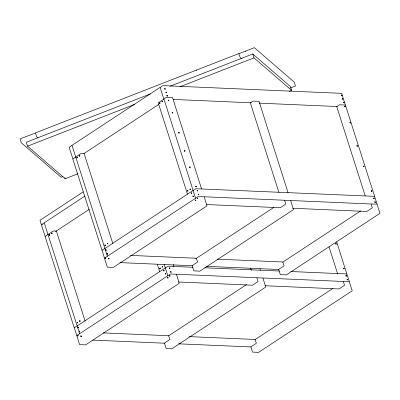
<?xml version="1.0" encoding="UTF-8"?>
<svg xmlns="http://www.w3.org/2000/svg" width="400" height="400" viewBox="0 0 400 400"><rect width="100%" height="100%" fill="white"/><g stroke="black" fill="none" stroke-linecap="round" stroke-linejoin="round"><path stroke-width="0.6" d="M195.6 198.245L193.055 190.585L195.75 188.725L374.615 196.345L341.65 93.355L162.84 85.615L160.17 87.535L163.78 98.89L166.57 97.29L172.54 97.615L201.585 188.98M75.535 157.15L72.85 159.07L101.95 250.245L104.715 248.585M112.85 243.62L84.13 153.63L81.175 153.44L75.725 157.025L104.905 248.46L192.93 190.58M47.795 234.625L45.11 236.545L74.21 327.72L76.975 326.055M85.11 321.095L56.39 231.105L53.435 230.915L47.985 234.5L77.165 325.935L165.19 268.055M163.935 99.025L193.115 190.46M102.085 250.315L104.43 258.03M104.905 248.46L107.39 256.245M74.345 327.79L76.83 335.575L170.495 273.985L176.465 274.31L179.23 283.325L85.565 344.91L79.59 344.59L76.83 335.575M77.165 325.935L79.65 333.72M192.93 267.28L168.01 266.2L165.32 268.06L167.86 275.72M173.845 266.455L173.33 264.485M288.07 192.725L259.025 101.36L253.055 101.035L250.37 102.96L278.9 192.36M260.33 270.2L260.005 268.825M371.205 204.005L377.1 204.13L374.555 196.47M290.745 271.515L346.82 273.945L336.665 241.785M343.465 281.48L349.36 281.605L346.82 273.945M37.965 137.88L36.57 136.675L35.5 132.86L238.78 53.605L240.11 57.32L241.525 58.54M238.95 53.685L254.36 47.675L294.34 82.23L295.41 86.045L290.36 88.015M71.81 145.47L69.135 147.39L72.905 158.88M160.02 87.47L71.995 145.345L75.725 157.025M163.75 99.145L158.24 102.925L187.475 194.165M83.75 153.72L158.75 104.405M83.22 191.865L40.03 220.265L41.135 224.09L42.49 224.21M44.07 222.945L41.4 224.865L45.165 236.355M84.885 196.105L44.255 222.82L47.985 234.5M55.49 231.54L89.345 209.28M104.57 258.1L198.235 196.515L204.205 196.835L206.97 205.85L113.305 267.435L107.33 267.115L104.515 258.29M336.91 106.515L339.54 104.785L345.375 105.035M195.735 258.765L273.79 207.445M168.52 335.9L246.575 284.575M282.745 262.17L360.8 210.845M255.005 339.645L332.54 288.665M196.125 70.6L196.56 70.475M150.315 93.935L26.315 142.275L27.56 146.17L65.21 178.71L78.02 173.715M170.11 86.215L252.775 53.985L290.425 86.53L291.67 90.42L289.34 91.33M27.56 146.17L134.675 104.41M180.085 86.705L254.015 57.88L291.67 90.42M62.995 176.655L61.14 177.235L21.16 142.68L20.09 138.865L35.41 133.04M245.38 51.4L245.81 51.385M173.28 99.43L251.16 102.8M259.26 103.15L337.135 106.525M204.27 196.775L284.52 200.25L285.82 204.015L280.31 207.73L206.28 204.52M284.72 200.26L290.69 200.58L293.455 209.595L199.79 271.18L193.815 270.86L192.13 265.565M290.755 200.52L371.005 203.995L372.305 207.76L366.795 211.475L292.765 208.265M130.365 255.395L196.305 258.25L197.61 262.02L192.095 265.73L119.935 262.605M217.475 259.165L282.79 261.995L284.095 265.765L278.58 269.475L206.42 266.35M204.77 267.795L279.53 271.03M176.53 274.25L256.78 277.725L258.08 281.49L252.57 285.2L178.54 281.995M256.98 277.735L262.95 278.055L265.715 287.07L172.05 348.655L166.08 348.335L164.39 343.04M263.02 277.995L343.265 281.47L344.565 285.235L339.055 288.95L265.03 285.74M103.25 332.895L168.565 335.725L169.87 339.495L164.355 343.205L92.82 340.105M189.115 336.615L255.055 339.47L256.355 343.24L250.84 346.95L178.68 343.825M377.04 204.255L379.94 213.34L286.275 274.925L280.305 274.605L278.615 269.31M349.305 281.73L352.2 290.815L258.535 352.4L252.565 352.08L250.875 346.785M165.375 267.93L164.11 264.31M159.735 271.64L157.335 264.47M336.685 106.49L365.245 195.975M328.995 246.78L337.695 274.04M252.775 53.985L254.015 57.88M250.595 268.055L251.35 270.425M64.855 177.6L65.21 178.71M164.7 88.715C165.145 90.315 165.735 88.09 164.7 88.715M164.88 88.85L165.14 89.09L164.88 88.85M165.92 92.145C166.365 93.745 166.955 91.52 165.92 92.145M166.1 92.28L166.36 92.525L166.11 92.245M166.855 95.64C167.3 97.24 167.885 95.015 166.855 95.64M167.035 95.775L167.295 96.02L167.045 95.74M168.305 100.185C168.75 101.79 169.34 99.565 168.305 100.185M168.485 100.32L168.745 100.565L168.495 100.285M169.38 267.955C169.83 269.56 170.415 267.335 169.38 267.955M169.565 268.09L169.825 268.335L169.575 268.055M170.595 271.76C171.04 273.36 171.63 271.135 170.595 271.76M170.775 271.895L171.035 272.135L170.775 271.895M172.25 112.555C172.7 114.155 173.285 111.93 172.25 112.555M172.435 112.69L172.69 112.935L172.435 112.69M178.665 132.645C179.11 134.245 179.695 132.02 178.665 132.645M178.845 132.78L179.105 133.025L178.855 132.745M184.435 150.73C184.88 152.33 185.47 150.105 184.435 150.73M184.615 150.865L184.875 151.11L184.615 150.865M189.615 166.96C190.06 168.56 190.645 166.335 189.615 166.96M189.795 167.095L190.055 167.335L189.825 167.03M195.775 186.255C196.22 187.86 196.805 185.635 195.775 186.255M195.955 186.39L196.215 186.635L195.965 186.355M197.12 190.48C197.565 192.085 198.155 189.86 197.12 190.48M197.305 190.615L197.56 190.86L197.305 190.615M198.335 194.285C198.78 195.885 199.37 193.66 198.335 194.285M198.515 194.42L198.775 194.665L198.515 194.42M335.69 243.695C336.135 245.295 336.725 243.07 335.69 243.695M335.875 243.83L336.13 244.075L335.885 243.795M341.425 95.26C341.87 96.865 342.455 94.64 341.425 95.26M341.605 95.395L341.865 95.64L341.615 95.36M342.355 98.755C342.805 100.36 343.39 98.135 342.355 98.755M342.54 98.89L342.795 99.135L342.55 98.855M343.575 102.19C344.02 103.79 344.61 101.565 343.575 102.19M343.76 102.325L344.015 102.565L343.77 102.29M343.545 268.3C343.99 269.9 344.575 267.675 343.545 268.3M343.725 268.435L343.985 268.68L343.725 268.435M344.535 106.24C344.98 107.84 345.565 105.615 344.535 106.24M344.715 106.375L344.975 106.62L344.715 106.375M345.895 275.67C346.34 277.27 346.93 275.045 345.895 275.67M346.075 275.805L346.335 276.05L346.075 275.805M347.07 279.355C347.515 280.955 348.105 278.73 347.07 279.355M347.255 279.49L347.51 279.735L347.255 279.49M349.91 122.56C350.355 124.16 350.945 121.935 349.91 122.56M350.09 122.695L350.35 122.94L350.09 122.695M356.9 145.75C357.345 147.355 357.93 145.13 356.9 145.75M357.08 145.885L357.34 146.13L357.09 145.85M363.43 166.22C363.875 167.82 364.465 165.595 363.43 166.22M363.61 166.355L363.87 166.6L363.61 166.355M371.285 190.825C371.73 192.43 372.315 190.205 371.285 190.825M371.465 190.96L371.725 191.205L371.465 190.96M373.635 198.195C374.08 199.795 374.67 197.57 373.635 198.195M373.815 198.33L374.075 198.575L373.825 198.295M374.81 201.88C375.255 203.48 375.845 201.255 374.81 201.88M374.99 202.015L375.25 202.26L375 201.98M49.155 234.8C49.37 236.51 50.235 233.76 49.155 234.8M49.345 234.89L49.525 235.125L49.345 234.89M51.61 233.185C51.83 234.895 52.695 232.14 51.61 233.185M51.8 233.27L51.985 233.51L51.82 233.23M76.895 157.325C77.11 159.04 77.975 156.285 76.895 157.325M77.085 157.415L77.265 157.65L77.085 157.415M79.35 155.71C79.57 157.42 80.43 154.665 79.35 155.71M79.54 155.8L79.725 156.035L79.54 155.8M77.145 322.51C77.36 324.22 78.225 321.465 77.145 322.51M77.335 322.595L77.52 322.835L77.335 322.595M77.91 327.42C78.125 329.13 78.99 326.375 77.91 327.42M78.1 327.505L78.28 327.745L78.1 327.505M79.6 320.89C79.82 322.605 80.685 319.85 79.6 320.89M79.795 320.98L79.975 321.215L79.795 320.98M77.57 335.51C77.785 337.225 78.65 334.47 77.57 335.51M77.76 335.6L77.945 335.835L77.76 335.6M79.245 331.21C79.465 332.92 80.33 330.165 79.245 331.21M79.435 331.295L79.62 331.535L79.435 331.295M80.805 336.02C81.025 337.73 81.89 334.975 80.805 336.02M80.995 336.105L81.18 336.345L80.995 336.105M104.885 245.035C105.1 246.745 105.965 243.99 104.885 245.035M105.075 245.12L105.255 245.36L105.075 245.12M105.65 249.945C105.865 251.655 106.73 248.9 105.65 249.945M105.84 250.03L106.02 250.27L105.84 250.03M107.34 243.415C107.56 245.13 108.425 242.375 107.34 243.415M107.53 243.505L107.715 243.745L107.53 243.505M105.31 258.035C105.525 259.75 106.39 256.995 105.31 258.035M105.5 258.125L105.68 258.36L105.5 258.125M106.985 253.735C107.205 255.445 108.065 252.69 106.985 253.735M107.175 253.82L107.36 254.06L107.175 253.82M108.545 258.545C108.765 260.255 109.63 257.5 108.545 258.545M108.735 258.63L108.92 258.87L108.735 258.63M159.5 103.01C159.715 104.725 160.58 101.97 159.5 103.01M159.69 103.1L159.87 103.335L159.69 103.1M161.955 101.395C162.175 103.105 163.04 100.35 161.955 101.395M162.145 101.485L162.33 101.72L162.145 101.485M159.75 268.195C159.97 269.905 160.83 267.15 159.75 268.195M159.94 268.28L160.125 268.52L159.96 268.235M162.21 266.575C162.425 268.29 163.29 265.535 162.21 266.575M162.4 266.665L162.58 266.9L162.4 266.665M163.56 270.5C163.78 272.21 164.645 269.455 163.56 270.5M163.75 270.585L163.935 270.825L163.77 270.54M165.165 273.635C165.385 275.35 166.245 272.595 165.165 273.635M165.355 273.725L165.54 273.96L165.355 273.725M167.565 277.62C167.785 279.33 168.65 276.575 167.565 277.62M167.755 277.705L167.94 277.945L167.775 277.66M169.495 275.725C169.715 277.435 170.58 274.68 169.495 275.725M169.69 275.81L169.87 276.05L169.69 275.81M187.49 190.72C187.705 192.43 188.57 189.675 187.49 190.72M187.68 190.805L187.865 191.045L187.68 190.805M189.945 189.1C190.165 190.815 191.03 188.06 189.945 189.1M190.14 189.19L190.32 189.43L190.14 189.19M191.3 193.025C191.52 194.735 192.385 191.98 191.3 193.025M191.49 193.11L191.675 193.35L191.49 193.11M192.905 196.16C193.125 197.875 193.985 195.12 192.905 196.16M193.095 196.25L193.28 196.485L193.095 196.25M195.305 200.145C195.525 201.855 196.385 199.1 195.305 200.145M195.495 200.23L195.68 200.47L195.495 200.23M197.235 198.25C197.455 199.96 198.32 197.205 197.235 198.25M197.425 198.335L197.61 198.575L197.445 198.29"/></g></svg>
